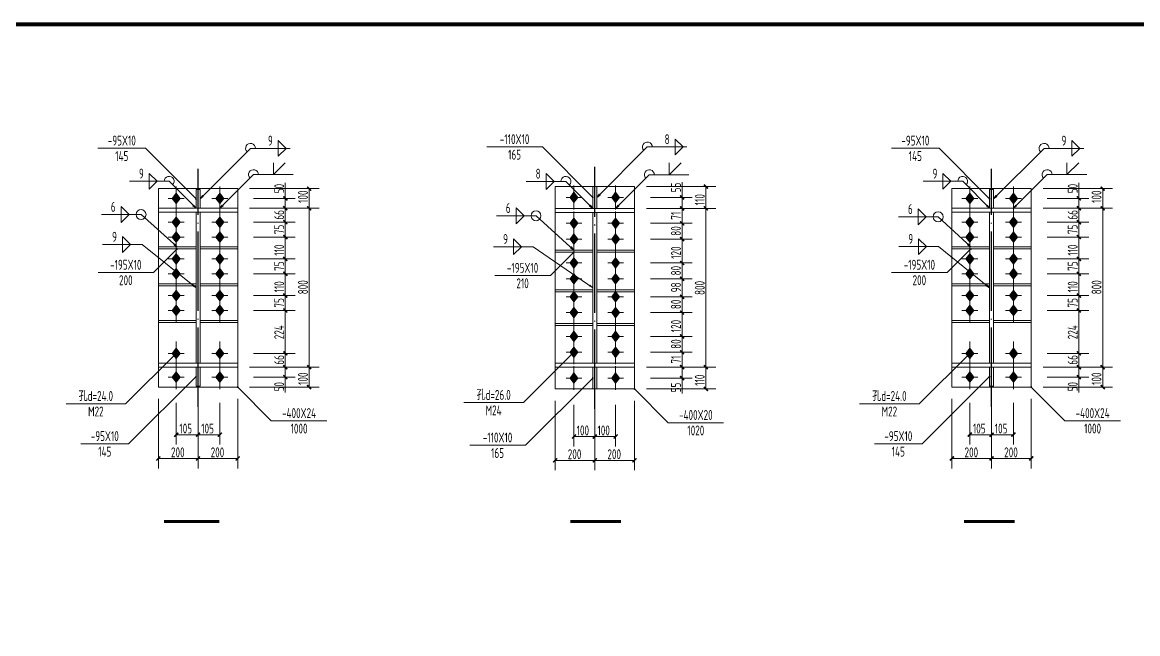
# Model space of a CAD drawing. Extents: x 95752 to 843522, y -411933 to 75567.
# Drawn here: x 215091 to 243202, y -26210 to -10803 of the extents above; entities that cross this region are included whole.
import ezdxf
from ezdxf.enums import TextEntityAlignment as Align

# ---------------------------------------------------------------- set-up
doc = ezdxf.new("R2010")
doc.units = 0
doc.header["$LTSCALE"] = 1000
doc.header["$MEASUREMENT"] = 0
doc.linetypes.add('DOTE', pattern=[2.42, 2, -0.2, 0.02, -0.2])
for name, color, linetype, lineweight in [('10', 7, 'Continuous', 18), ('20', 2, 'Continuous', 20), ('尺寸标注', 9, 'Continuous', 18), ('焊缝标注', 9, 'Continuous', 18), ('螺栓孔标注', 9, 'Continuous', 18), ('钢板标注', 9, 'Continuous', 18)]:
    doc.layers.add(name, color=color, linetype=linetype, lineweight=lineweight)
for name, color, linetype in [('DIM_SYMB', 3, 'Continuous'), ('DOTE', 1, 'Continuous'), ('PUB_TITLE', 4, 'Continuous')]:
    doc.layers.add(name, color=color, linetype=linetype)
doc.styles.add('FromPkpm', font='Pkpmeng', dxfattribs={"width": 0.7, "bigfont": 'Pkpmchn'})

msp = doc.modelspace()

# ---------------------------------------------------------------- hatches: boundary and pattern name
at = {"layer": '10'}
for points in [[(218969.5, -15110.3), (218869.5, -15240.3), (218969.5, -15370.3), (219069.5, -15240.3)], [(220069.5, -15110.3), (219969.5, -15240.3), (220069.5, -15370.3), (220169.5, -15240.3)], [(228994.5, -15087.8), (228894.5, -15217.8), (228994.5, -15347.8), (229094.5, -15217.8)], [(230044.5, -15087.8), (229944.5, -15217.8), (230044.5, -15347.8), (230144.5, -15217.8)], [(238969.5, -15110.3), (238869.5, -15240.3), (238969.5, -15370.3), (239069.5, -15240.3)], [(240069.5, -15110.3), (239969.5, -15240.3), (240069.5, -15370.3), (240169.5, -15240.3)], [(218969.5, -15710.3), (218869.5, -15840.3), (218969.5, -15970.3), (219069.5, -15840.3)], [(220069.5, -15710.3), (219969.5, -15840.3), (220069.5, -15970.3), (220169.5, -15840.3)], [(228994.5, -15737.8), (228894.5, -15867.8), (228994.5, -15997.8), (229094.5, -15867.8)], [(230044.5, -15737.8), (229944.5, -15867.8), (230044.5, -15997.8), (230144.5, -15867.8)], [(238969.5, -15710.3), (238869.5, -15840.3), (238969.5, -15970.3), (239069.5, -15840.3)], [(240069.5, -15710.3), (239969.5, -15840.3), (240069.5, -15970.3), (240169.5, -15840.3)], [(218969.5, -16085.3), (218869.5, -16215.3), (218969.5, -16345.3), (219069.5, -16215.3)], [(220069.5, -16085.3), (219969.5, -16215.3), (220069.5, -16345.3), (220169.5, -16215.3)], [(228994.5, -16137.8), (228894.5, -16267.8), (228994.5, -16397.8), (229094.5, -16267.8)], [(230044.5, -16137.8), (229944.5, -16267.8), (230044.5, -16397.8), (230144.5, -16267.8)], [(238969.5, -16085.3), (238869.5, -16215.3), (238969.5, -16345.3), (239069.5, -16215.3)], [(240069.5, -16085.3), (239969.5, -16215.3), (240069.5, -16345.3), (240169.5, -16215.3)], [(218969.5, -16635.3), (218869.5, -16765.3), (218969.5, -16895.3), (219069.5, -16765.3)], [(220069.5, -16635.3), (219969.5, -16765.3), (220069.5, -16895.3), (220169.5, -16765.3)], [(228994.5, -16737.8), (228894.5, -16867.8), (228994.5, -16997.8), (229094.5, -16867.8)], [(230044.5, -16737.8), (229944.5, -16867.8), (230044.5, -16997.8), (230144.5, -16867.8)], [(238969.5, -16635.3), (238869.5, -16765.3), (238969.5, -16895.3), (239069.5, -16765.3)], [(240069.5, -16635.3), (239969.5, -16765.3), (240069.5, -16895.3), (240169.5, -16765.3)], [(218969.5, -17010.3), (218869.5, -17140.3), (218969.5, -17270.3), (219069.5, -17140.3)], [(220069.5, -17010.3), (219969.5, -17140.3), (220069.5, -17270.3), (220169.5, -17140.3)], [(228994.5, -17137.8), (228894.5, -17267.8), (228994.5, -17397.8), (229094.5, -17267.8)], [(230044.5, -17137.8), (229944.5, -17267.8), (230044.5, -17397.8), (230144.5, -17267.8)], [(238969.5, -17010.3), (238869.5, -17140.3), (238969.5, -17270.3), (239069.5, -17140.3)], [(240069.5, -17010.3), (239969.5, -17140.3), (240069.5, -17270.3), (240169.5, -17140.3)], [(218969.5, -17560.3), (218869.5, -17690.3), (218969.5, -17820.3), (219069.5, -17690.3)], [(220069.5, -17560.3), (219969.5, -17690.3), (220069.5, -17820.3), (220169.5, -17690.3)], [(228994.5, -17587.8), (228894.5, -17717.8), (228994.5, -17847.8), (229094.5, -17717.8)], [(230044.5, -17587.8), (229944.5, -17717.8), (230044.5, -17847.8), (230144.5, -17717.8)], [(238969.5, -17560.3), (238869.5, -17690.3), (238969.5, -17820.3), (239069.5, -17690.3)], [(240069.5, -17560.3), (239969.5, -17690.3), (240069.5, -17820.3), (240169.5, -17690.3)], [(218969.5, -17935.3), (218869.5, -18065.3), (218969.5, -18195.3), (219069.5, -18065.3)], [(220069.5, -17935.3), (219969.5, -18065.3), (220069.5, -18195.3), (220169.5, -18065.3)], [(228994.5, -17987.8), (228894.5, -18117.8), (228994.5, -18247.8), (229094.5, -18117.8)], [(230044.5, -17987.8), (229944.5, -18117.8), (230044.5, -18247.8), (230144.5, -18117.8)], [(238969.5, -17935.3), (238869.5, -18065.3), (238969.5, -18195.3), (239069.5, -18065.3)], [(240069.5, -17935.3), (239969.5, -18065.3), (240069.5, -18195.3), (240169.5, -18065.3)], [(228994.5, -18587.8), (228894.5, -18717.8), (228994.5, -18847.8), (229094.5, -18717.8)], [(230044.5, -18587.8), (229944.5, -18717.8), (230044.5, -18847.8), (230144.5, -18717.8)], [(218969.5, -19015.3), (218869.5, -19145.3), (218969.5, -19275.3), (219069.5, -19145.3)], [(220069.5, -19015.3), (219969.5, -19145.3), (220069.5, -19275.3), (220169.5, -19145.3)], [(228994.5, -18987.8), (228894.5, -19117.8), (228994.5, -19247.8), (229094.5, -19117.8)], [(230044.5, -18987.8), (229944.5, -19117.8), (230044.5, -19247.8), (230144.5, -19117.8)], [(238969.5, -19015.3), (238869.5, -19145.3), (238969.5, -19275.3), (239069.5, -19145.3)], [(240069.5, -19015.3), (239969.5, -19145.3), (240069.5, -19275.3), (240169.5, -19145.3)], [(218969.5, -19615.3), (218869.5, -19745.3), (218969.5, -19875.3), (219069.5, -19745.3)], [(220069.5, -19615.3), (219969.5, -19745.3), (220069.5, -19875.3), (220169.5, -19745.3)], [(228994.5, -19637.8), (228894.5, -19767.8), (228994.5, -19897.8), (229094.5, -19767.8)], [(230044.5, -19637.8), (229944.5, -19767.8), (230044.5, -19897.8), (230144.5, -19767.8)], [(238969.5, -19615.3), (238869.5, -19745.3), (238969.5, -19875.3), (239069.5, -19745.3)], [(240069.5, -19615.3), (239969.5, -19745.3), (240069.5, -19875.3), (240169.5, -19745.3)]]:
    msp.add_hatch(color=1, dxfattribs=at).paths.add_polyline_path(points)
at = {"layer": '焊缝标注'}
for points in [[(219569.5, -15252.8), (219650.8, -15192.7), (219629.6, -15171.5)], [(229569.5, -15217.8), (229650.8, -15157.7), (229629.6, -15136.5)], [(239569.5, -15252.8), (239650.8, -15192.7), (239629.6, -15171.5)], [(219469.5, -15490.3), (219409.4, -15408.9), (219388.2, -15430.1)], [(220069.5, -15490.3), (220150.8, -15430.2), (220129.6, -15409)], [(229469.5, -15492.8), (229409.4, -15411.4), (229388.2, -15432.6)], [(230044.5, -15492.8), (230125.8, -15432.7), (230104.6, -15411.5)], [(239469.5, -15490.3), (239409.4, -15408.9), (239388.2, -15430.1)], [(240069.5, -15490.3), (240150.8, -15430.2), (240129.6, -15409)], [(218994.5, -16465.3), (218930.1, -16387.3), (218910, -16409.6)], [(228994.5, -16542.8), (228930.3, -16464.6), (228910.2, -16486.9)], [(238994.5, -16465.3), (238931.3, -16386.3), (238910.9, -16408.3)], [(219469.5, -17492.8), (219400.9, -17418.4), (219382.1, -17441.8)], [(229469.5, -17492.8), (229395.6, -17423.7), (229378.6, -17448.4)], [(239469.5, -17492.8), (239400.9, -17418.4), (239382.1, -17441.8)]]:
    msp.add_hatch(color=0, dxfattribs=at).paths.add_polyline_path(points)
at = {"layer": '螺栓孔标注'}
h = msp.add_hatch(color=0, dxfattribs=at)
edge = h.paths.add_edge_path()
edge.add_arc((228994.5, -19117.8), 10, 0, 360)
h = msp.add_hatch(color=0, dxfattribs=at)
edge = h.paths.add_edge_path()
edge.add_arc((218969.5, -19145.3), 10, 0, 360)
h = msp.add_hatch(color=0, dxfattribs=at)
edge = h.paths.add_edge_path()
edge.add_arc((238969.5, -19145.3), 10, 0, 360)
at = {"layer": '钢板标注'}
h = msp.add_hatch(color=0, dxfattribs=at)
edge = h.paths.add_edge_path()
edge.add_arc((219469.5, -15252.8), 10, 0, 360)
h = msp.add_hatch(color=0, dxfattribs=at)
edge = h.paths.add_edge_path()
edge.add_arc((229469.5, -15217.8), 10, 0, 360)
h = msp.add_hatch(color=0, dxfattribs=at)
edge = h.paths.add_edge_path()
edge.add_arc((239469.5, -15252.8), 10, 0, 360)
h = msp.add_hatch(color=0, dxfattribs=at)
edge = h.paths.add_edge_path()
edge.add_arc((218994.5, -16515.3), 10, 0, 360)
h = msp.add_hatch(color=0, dxfattribs=at)
edge = h.paths.add_edge_path()
edge.add_arc((228994.5, -16592.8), 10, 0, 360)
h = msp.add_hatch(color=0, dxfattribs=at)
edge = h.paths.add_edge_path()
edge.add_arc((238994.5, -16515.3), 10, 0, 360)
h = msp.add_hatch(color=0, dxfattribs=at)
edge = h.paths.add_edge_path()
edge.add_arc((219469.5, -19732.8), 10, 0, 360)
h = msp.add_hatch(color=0, dxfattribs=at)
edge = h.paths.add_edge_path()
edge.add_arc((229469.5, -19767.8), 10, 0, 360)
h = msp.add_hatch(color=0, dxfattribs=at)
edge = h.paths.add_edge_path()
edge.add_arc((239469.5, -19732.8), 10, 0, 360)
h = msp.add_hatch(color=0, dxfattribs=at)
edge = h.paths.add_edge_path()
edge.add_arc((220519.5, -19995.3), 10, 0, 360)
h = msp.add_hatch(color=0, dxfattribs=at)
edge = h.paths.add_edge_path()
edge.add_arc((230519.5, -20042.8), 10, 0, 360)
h = msp.add_hatch(color=0, dxfattribs=at)
edge = h.paths.add_edge_path()
edge.add_arc((240519.5, -19995.2), 10, 0, 360)

# ---------------------------------------------------------------- linework, layer by layer
at = {"color": 0, "linetype": 'ByBlock', "const_width": 40}
for points in [[(232369.5, -14992.8), (232269.5, -14892.8)], [(221769.5, -15290.3), (221669.5, -15190.3)], [(222369.5, -15045.3), (222269.5, -14945.3)], [(231769.5, -15267.8), (231669.5, -15167.8)], [(241769.5, -15290.3), (241669.5, -15190.3)], [(242369.5, -15045.2), (242269.5, -14945.2)], [(221769.5, -15540.3), (221669.5, -15440.3)], [(221669.5, -15440.3), (221769.5, -15540.3)], [(222269.5, -15440.3), (222369.5, -15540.3)], [(222369.5, -15540.3), (222269.5, -15440.3)], [(231769.5, -15542.8), (231669.5, -15442.8)], [(231669.5, -15442.8), (231769.5, -15542.8)], [(232269.5, -15442.8), (232369.5, -15542.8)], [(232369.5, -15542.8), (232269.5, -15442.8)], [(241769.5, -15540.3), (241669.5, -15440.3)], [(241669.5, -15440.3), (241769.5, -15540.3)], [(242269.5, -15440.3), (242369.5, -15540.3)], [(242369.5, -15540.3), (242269.5, -15440.3)], [(221769.5, -15890.3), (221669.5, -15790.3)], [(221669.5, -15790.3), (221769.5, -15890.3)], [(231769.5, -15917.8), (231669.5, -15817.8)], [(231669.5, -15817.8), (231769.5, -15917.8)], [(241769.5, -15890.3), (241669.5, -15790.3)], [(241669.5, -15790.3), (241769.5, -15890.3)], [(221669.5, -16165.3), (221769.5, -16265.3)], [(221769.5, -16265.3), (221669.5, -16165.3)], [(231669.5, -16217.8), (231769.5, -16317.8)], [(231769.5, -16317.8), (231669.5, -16217.8)], [(241669.5, -16165.3), (241769.5, -16265.3)], [(241769.5, -16265.3), (241669.5, -16165.3)], [(221669.5, -16715.3), (221769.5, -16815.3)], [(221769.5, -16815.3), (221669.5, -16715.3)], [(231669.5, -16817.8), (231769.5, -16917.8)], [(231769.5, -16917.8), (231669.5, -16817.8)], [(241669.5, -16715.3), (241769.5, -16815.3)], [(241769.5, -16815.3), (241669.5, -16715.3)], [(221669.5, -17090.3), (221769.5, -17190.3)], [(221769.5, -17190.3), (221669.5, -17090.3)], [(241669.5, -17090.3), (241769.5, -17190.3)], [(241769.5, -17190.3), (241669.5, -17090.3)], [(231769.5, -17317.8), (231669.5, -17217.8)], [(231669.5, -17217.8), (231769.5, -17317.8)], [(221669.5, -17640.3), (221769.5, -17740.3)], [(221769.5, -17740.3), (221669.5, -17640.3)], [(231669.5, -17667.8), (231769.5, -17767.8)], [(231769.5, -17767.8), (231669.5, -17667.8)], [(241669.5, -17640.3), (241769.5, -17740.3)], [(241769.5, -17740.3), (241669.5, -17640.3)], [(221769.5, -18115.3), (221669.5, -18015.3)], [(221669.5, -18015.3), (221769.5, -18115.3)], [(231669.5, -18067.8), (231769.5, -18167.8)], [(231769.5, -18167.8), (231669.5, -18067.8)], [(241769.5, -18115.3), (241669.5, -18015.3)], [(241669.5, -18015.3), (241769.5, -18115.3)], [(231669.5, -18667.8), (231769.5, -18767.8)], [(231769.5, -18767.8), (231669.5, -18667.8)], [(221669.5, -19095.3), (221769.5, -19195.3)], [(221769.5, -19195.3), (221669.5, -19095.3)], [(231669.5, -19067.8), (231769.5, -19167.8)], [(231769.5, -19167.8), (231669.5, -19067.8)], [(241669.5, -19095.3), (241769.5, -19195.3)], [(241769.5, -19195.3), (241669.5, -19095.3)], [(221669.5, -19445.3), (221769.5, -19545.3)], [(221769.5, -19545.3), (221669.5, -19445.3)], [(221669.5, -19695.3), (221769.5, -19795.3)], [(222269.5, -19445.3), (222369.5, -19545.3)], [(222369.5, -19545.3), (222269.5, -19445.3)], [(231669.5, -19442.8), (231769.5, -19542.8)], [(231769.5, -19542.8), (231669.5, -19442.8)], [(232269.5, -19442.8), (232369.5, -19542.8)], [(232369.5, -19542.8), (232269.5, -19442.8)], [(241669.5, -19445.3), (241769.5, -19545.3)], [(241769.5, -19545.3), (241669.5, -19445.3)], [(241669.5, -19695.3), (241769.5, -19795.3)], [(242269.5, -19445.3), (242369.5, -19545.3)], [(242369.5, -19545.3), (242269.5, -19445.3)], [(222269.5, -19945.3), (222369.5, -20045.3)], [(231669.5, -19717.8), (231769.5, -19817.8)], [(242269.5, -19945.2), (242369.5, -20045.2)], [(232269.5, -19992.8), (232369.5, -20092.8)], [(219019.5, -21145.3), (218919.5, -21245.3)], [(219569.5, -21145.3), (219469.5, -21245.3)], [(219469.5, -21245.3), (219569.5, -21145.3)], [(220019.5, -21245.3), (220119.5, -21145.3)], [(229044.5, -21192.8), (228944.5, -21292.8)], [(229569.5, -21192.8), (229469.5, -21292.8)], [(229469.5, -21292.8), (229569.5, -21192.8)], [(229994.5, -21292.8), (230094.5, -21192.8)], [(239019.5, -21145.2), (238919.5, -21245.2)], [(239569.5, -21145.2), (239469.5, -21245.2)], [(239469.5, -21245.2), (239569.5, -21145.2)], [(240019.5, -21245.2), (240119.5, -21145.2)], [(218569.5, -21745.3), (218469.5, -21845.3)], [(219569.5, -21745.3), (219469.5, -21845.3)], [(219469.5, -21845.3), (219569.5, -21745.3)], [(220469.5, -21845.3), (220569.5, -21745.3)], [(228569.5, -21792.8), (228469.5, -21892.8)], [(229569.5, -21792.8), (229469.5, -21892.8)], [(229469.5, -21892.8), (229569.5, -21792.8)], [(230469.5, -21892.8), (230569.5, -21792.8)], [(238569.5, -21745.2), (238469.5, -21845.2)], [(239569.5, -21745.2), (239469.5, -21845.2)], [(239469.5, -21845.2), (239569.5, -21745.2)], [(240469.5, -21845.2), (240569.5, -21745.2)]]:
    msp.add_lwpolyline(points, dxfattribs=at)
at = {"layer": '10', "color": 9, "ltscale": 100}
for p, q in [((218969.5, -14940.3), (218969.5, -15540.3)), ((220069.5, -14940.3), (220069.5, -15540.3)), ((228994.5, -14917.8), (228994.5, -15517.8)), ((230044.5, -14917.8), (230044.5, -15517.8)), ((238969.5, -14940.3), (238969.5, -15540.3)), ((240069.5, -14940.3), (240069.5, -15540.3)), ((219169.5, -15240.3), (218769.5, -15240.3)), ((220269.5, -15240.3), (219869.5, -15240.3)), ((229194.5, -15217.8), (228794.5, -15217.8)), ((230244.5, -15217.8), (229844.5, -15217.8)), ((239169.5, -15240.3), (238769.5, -15240.3)), ((240269.5, -15240.3), (239869.5, -15240.3)), ((218969.5, -15540.3), (218969.5, -16140.3)), ((220069.5, -15540.3), (220069.5, -16140.3)), ((228994.5, -15567.8), (228994.5, -16167.8)), ((230044.5, -15567.8), (230044.5, -16167.8)), ((238969.5, -15540.3), (238969.5, -16140.3)), ((240069.5, -15540.3), (240069.5, -16140.3)), ((219169.5, -15840.3), (218769.5, -15840.3)), ((218969.5, -15915.3), (218969.5, -16515.3)), ((220269.5, -15840.3), (219869.5, -15840.3)), ((220069.5, -15915.3), (220069.5, -16515.3)), ((229194.5, -15867.8), (228794.5, -15867.8)), ((228994.5, -15967.8), (228994.5, -16567.8)), ((230244.5, -15867.8), (229844.5, -15867.8)), ((230044.5, -15967.8), (230044.5, -16567.8)), ((239169.5, -15840.3), (238769.5, -15840.3)), ((238969.5, -15915.3), (238969.5, -16515.3)), ((240269.5, -15840.3), (239869.5, -15840.3)), ((240069.5, -15915.3), (240069.5, -16515.3)), ((219169.5, -16215.3), (218769.5, -16215.3)), ((220269.5, -16215.3), (219869.5, -16215.3)), ((229194.5, -16267.8), (228794.5, -16267.8)), ((230244.5, -16267.8), (229844.5, -16267.8)), ((239169.5, -16215.3), (238769.5, -16215.3)), ((240269.5, -16215.3), (239869.5, -16215.3)), ((218969.5, -16465.3), (218969.5, -17065.3)), ((220069.5, -16465.3), (220069.5, -17065.3)), ((228994.5, -16567.8), (228994.5, -17167.8)), ((230044.5, -16567.8), (230044.5, -17167.8)), ((238969.5, -16465.3), (238969.5, -17065.3)), ((240069.5, -16465.3), (240069.5, -17065.3)), ((219169.5, -16765.3), (218769.5, -16765.3)), ((218969.5, -16840.3), (218969.5, -17440.3)), ((220269.5, -16765.3), (219869.5, -16765.3)), ((220069.5, -16840.3), (220069.5, -17440.3)), ((239169.5, -16765.3), (238769.5, -16765.3)), ((238969.5, -16840.3), (238969.5, -17440.3)), ((240269.5, -16765.3), (239869.5, -16765.3)), ((240069.5, -16840.3), (240069.5, -17440.3)), ((219169.5, -17140.3), (218769.5, -17140.3)), ((220269.5, -17140.3), (219869.5, -17140.3)), ((229194.5, -16867.8), (228794.5, -16867.8)), ((228994.5, -16967.8), (228994.5, -17567.8)), ((230244.5, -16867.8), (229844.5, -16867.8)), ((230044.5, -16967.8), (230044.5, -17567.8)), ((239169.5, -17140.3), (238769.5, -17140.3)), ((240269.5, -17140.3), (239869.5, -17140.3)), ((218969.5, -17390.3), (218969.5, -17990.3)), ((220069.5, -17390.3), (220069.5, -17990.3)), ((229194.5, -17267.8), (228794.5, -17267.8)), ((228994.5, -17417.8), (228994.5, -18017.8)), ((230244.5, -17267.8), (229844.5, -17267.8)), ((230044.5, -17417.8), (230044.5, -18017.8)), ((238969.5, -17390.3), (238969.5, -17990.3)), ((240069.5, -17390.3), (240069.5, -17990.3)), ((219169.5, -17690.3), (218769.5, -17690.3)), ((220269.5, -17690.3), (219869.5, -17690.3)), ((239169.5, -17690.3), (238769.5, -17690.3)), ((240269.5, -17690.3), (239869.5, -17690.3)), ((218969.5, -17765.3), (218969.5, -18365.3)), ((220069.5, -17765.3), (220069.5, -18365.3)), ((229194.5, -17717.8), (228794.5, -17717.8)), ((228994.5, -17817.8), (228994.5, -18417.8)), ((230244.5, -17717.8), (229844.5, -17717.8)), ((230044.5, -17817.8), (230044.5, -18417.8)), ((238969.5, -17765.3), (238969.5, -18365.3)), ((240069.5, -17765.3), (240069.5, -18365.3)), ((219169.5, -18065.3), (218769.5, -18065.3)), ((220269.5, -18065.3), (219869.5, -18065.3)), ((229194.5, -18117.8), (228794.5, -18117.8)), ((230244.5, -18117.8), (229844.5, -18117.8)), ((239169.5, -18065.3), (238769.5, -18065.3)), ((240269.5, -18065.3), (239869.5, -18065.3)), ((228994.5, -18417.8), (228994.5, -19017.8)), ((230044.5, -18417.8), (230044.5, -19017.8)), ((229194.5, -18717.8), (228794.5, -18717.8)), ((228994.5, -18817.8), (228994.5, -19417.8)), ((230244.5, -18717.8), (229844.5, -18717.8)), ((230044.5, -18817.8), (230044.5, -19417.8)), ((218969.5, -18845.3), (218969.5, -19445.3)), ((220069.5, -18845.3), (220069.5, -19445.3)), ((238969.5, -18845.3), (238969.5, -19445.3)), ((240069.5, -18845.3), (240069.5, -19445.3)), ((219169.5, -19145.3), (218769.5, -19145.3)), ((220269.5, -19145.3), (219869.5, -19145.3)), ((229194.5, -19117.8), (228794.5, -19117.8)), ((230244.5, -19117.8), (229844.5, -19117.8)), ((239169.5, -19145.3), (238769.5, -19145.3)), ((240269.5, -19145.3), (239869.5, -19145.3)), ((218969.5, -19445.3), (218969.5, -20045.3)), ((220069.5, -19445.3), (220069.5, -20045.3)), ((228994.5, -19467.8), (228994.5, -20067.8)), ((230044.5, -19467.8), (230044.5, -20067.8)), ((238969.5, -19445.3), (238969.5, -20045.3)), ((240069.5, -19445.3), (240069.5, -20045.3)), ((219169.5, -19745.3), (218769.5, -19745.3)), ((220269.5, -19745.3), (219869.5, -19745.3)), ((229194.5, -19767.8), (228794.5, -19767.8)), ((230244.5, -19767.8), (229844.5, -19767.8)), ((239169.5, -19745.3), (238769.5, -19745.3)), ((240269.5, -19745.3), (239869.5, -19745.3))]:
    msp.add_line(p, q, dxfattribs=at)
at = {"layer": '10', "color": 1, "linetype": 'Continuous'}
for points in [[(218969.5, -15110.3), (218869.5, -15240.3), (218969.5, -15370.3), (219069.5, -15240.3)], [(220069.5, -15110.3), (219969.5, -15240.3), (220069.5, -15370.3), (220169.5, -15240.3)], [(228994.5, -15087.8), (228894.5, -15217.8), (228994.5, -15347.8), (229094.5, -15217.8)], [(230044.5, -15087.8), (229944.5, -15217.8), (230044.5, -15347.8), (230144.5, -15217.8)], [(238969.5, -15110.3), (238869.5, -15240.3), (238969.5, -15370.3), (239069.5, -15240.3)], [(240069.5, -15110.3), (239969.5, -15240.3), (240069.5, -15370.3), (240169.5, -15240.3)], [(218969.5, -15710.3), (218869.5, -15840.3), (218969.5, -15970.3), (219069.5, -15840.3)], [(220069.5, -15710.3), (219969.5, -15840.3), (220069.5, -15970.3), (220169.5, -15840.3)], [(228994.5, -15737.8), (228894.5, -15867.8), (228994.5, -15997.8), (229094.5, -15867.8)], [(230044.5, -15737.8), (229944.5, -15867.8), (230044.5, -15997.8), (230144.5, -15867.8)], [(238969.5, -15710.3), (238869.5, -15840.3), (238969.5, -15970.3), (239069.5, -15840.3)], [(240069.5, -15710.3), (239969.5, -15840.3), (240069.5, -15970.3), (240169.5, -15840.3)], [(218969.5, -16085.3), (218869.5, -16215.3), (218969.5, -16345.3), (219069.5, -16215.3)], [(220069.5, -16085.3), (219969.5, -16215.3), (220069.5, -16345.3), (220169.5, -16215.3)], [(228994.5, -16137.8), (228894.5, -16267.8), (228994.5, -16397.8), (229094.5, -16267.8)], [(230044.5, -16137.8), (229944.5, -16267.8), (230044.5, -16397.8), (230144.5, -16267.8)], [(238969.5, -16085.3), (238869.5, -16215.3), (238969.5, -16345.3), (239069.5, -16215.3)], [(240069.5, -16085.3), (239969.5, -16215.3), (240069.5, -16345.3), (240169.5, -16215.3)], [(218969.5, -16635.3), (218869.5, -16765.3), (218969.5, -16895.3), (219069.5, -16765.3)], [(220069.5, -16635.3), (219969.5, -16765.3), (220069.5, -16895.3), (220169.5, -16765.3)], [(228994.5, -16737.8), (228894.5, -16867.8), (228994.5, -16997.8), (229094.5, -16867.8)], [(230044.5, -16737.8), (229944.5, -16867.8), (230044.5, -16997.8), (230144.5, -16867.8)], [(238969.5, -16635.3), (238869.5, -16765.3), (238969.5, -16895.3), (239069.5, -16765.3)], [(240069.5, -16635.3), (239969.5, -16765.3), (240069.5, -16895.3), (240169.5, -16765.3)], [(218969.5, -17010.3), (218869.5, -17140.3), (218969.5, -17270.3), (219069.5, -17140.3)], [(220069.5, -17010.3), (219969.5, -17140.3), (220069.5, -17270.3), (220169.5, -17140.3)], [(228994.5, -17137.8), (228894.5, -17267.8), (228994.5, -17397.8), (229094.5, -17267.8)], [(230044.5, -17137.8), (229944.5, -17267.8), (230044.5, -17397.8), (230144.5, -17267.8)], [(238969.5, -17010.3), (238869.5, -17140.3), (238969.5, -17270.3), (239069.5, -17140.3)], [(240069.5, -17010.3), (239969.5, -17140.3), (240069.5, -17270.3), (240169.5, -17140.3)], [(218969.5, -17560.3), (218869.5, -17690.3), (218969.5, -17820.3), (219069.5, -17690.3)], [(220069.5, -17560.3), (219969.5, -17690.3), (220069.5, -17820.3), (220169.5, -17690.3)], [(228994.5, -17587.8), (228894.5, -17717.8), (228994.5, -17847.8), (229094.5, -17717.8)], [(230044.5, -17587.8), (229944.5, -17717.8), (230044.5, -17847.8), (230144.5, -17717.8)], [(238969.5, -17560.3), (238869.5, -17690.3), (238969.5, -17820.3), (239069.5, -17690.3)], [(240069.5, -17560.3), (239969.5, -17690.3), (240069.5, -17820.3), (240169.5, -17690.3)], [(218969.5, -17935.3), (218869.5, -18065.3), (218969.5, -18195.3), (219069.5, -18065.3)], [(220069.5, -17935.3), (219969.5, -18065.3), (220069.5, -18195.3), (220169.5, -18065.3)], [(228994.5, -17987.8), (228894.5, -18117.8), (228994.5, -18247.8), (229094.5, -18117.8)], [(230044.5, -17987.8), (229944.5, -18117.8), (230044.5, -18247.8), (230144.5, -18117.8)], [(238969.5, -17935.3), (238869.5, -18065.3), (238969.5, -18195.3), (239069.5, -18065.3)], [(240069.5, -17935.3), (239969.5, -18065.3), (240069.5, -18195.3), (240169.5, -18065.3)], [(228994.5, -18587.8), (228894.5, -18717.8), (228994.5, -18847.8), (229094.5, -18717.8)], [(230044.5, -18587.8), (229944.5, -18717.8), (230044.5, -18847.8), (230144.5, -18717.8)], [(218969.5, -19015.3), (218869.5, -19145.3), (218969.5, -19275.3), (219069.5, -19145.3)], [(220069.5, -19015.3), (219969.5, -19145.3), (220069.5, -19275.3), (220169.5, -19145.3)], [(228994.5, -18987.8), (228894.5, -19117.8), (228994.5, -19247.8), (229094.5, -19117.8)], [(230044.5, -18987.8), (229944.5, -19117.8), (230044.5, -19247.8), (230144.5, -19117.8)], [(238969.5, -19015.3), (238869.5, -19145.3), (238969.5, -19275.3), (239069.5, -19145.3)], [(240069.5, -19015.3), (239969.5, -19145.3), (240069.5, -19275.3), (240169.5, -19145.3)], [(218969.5, -19615.3), (218869.5, -19745.3), (218969.5, -19875.3), (219069.5, -19745.3)], [(220069.5, -19615.3), (219969.5, -19745.3), (220069.5, -19875.3), (220169.5, -19745.3)], [(228994.5, -19637.8), (228894.5, -19767.8), (228994.5, -19897.8), (229094.5, -19767.8)], [(230044.5, -19637.8), (229944.5, -19767.8), (230044.5, -19897.8), (230144.5, -19767.8)], [(238969.5, -19615.3), (238869.5, -19745.3), (238969.5, -19875.3), (239069.5, -19745.3)], [(240069.5, -19615.3), (239969.5, -19745.3), (240069.5, -19875.3), (240169.5, -19745.3)]]:
    msp.add_lwpolyline(points, close=True, dxfattribs=at)
at = {"layer": '10', "color": 3, "ltscale": 100}
for points in [[(220519.5, -15490.3), (218519.5, -15490.3)], [(218519.5, -15490.3), (218519.5, -15590.3)], [(218519.5, -15590.3), (220519.5, -15590.3)], [(219469.5, -19395.3), (219469.5, -15590.3)], [(219569.5, -19395.3), (219569.5, -15590.3)], [(220519.5, -15590.3), (220519.5, -15490.3)], [(230519.5, -15492.8), (228519.5, -15492.8)], [(228519.5, -15492.8), (228519.5, -15592.8)], [(228519.5, -15592.8), (230519.5, -15592.8)], [(229469.5, -19392.8), (229469.5, -15592.8)], [(229569.5, -19392.8), (229569.5, -15592.8)], [(230519.5, -15592.8), (230519.5, -15492.8)], [(240519.5, -15490.3), (238519.5, -15490.3)], [(238519.5, -15490.3), (238519.5, -15590.3)], [(238519.5, -15590.3), (240519.5, -15590.3)], [(239469.5, -19395.3), (239469.5, -15590.3)], [(239569.5, -19395.3), (239569.5, -15590.3)], [(240519.5, -15590.3), (240519.5, -15490.3)], [(220519.5, -19395.3), (218519.5, -19395.3)], [(218519.5, -19395.3), (218519.5, -19495.3)], [(220519.5, -19495.3), (220519.5, -19395.3)], [(230519.5, -19392.8), (228519.5, -19392.8)], [(228519.5, -19392.8), (228519.5, -19492.8)], [(230519.5, -19492.8), (230519.5, -19392.8)], [(240519.5, -19395.3), (238519.5, -19395.3)], [(238519.5, -19395.3), (238519.5, -19495.3)], [(240519.5, -19495.3), (240519.5, -19395.3)], [(218519.5, -19495.3), (220519.5, -19495.3)], [(228519.5, -19492.8), (230519.5, -19492.8)], [(238519.5, -19495.3), (240519.5, -19495.3)]]:
    msp.add_lwpolyline(points, dxfattribs=at)
at = {"layer": '20', "ltscale": 100}
for points in [[(220519.5, -14995.3), (218519.5, -14995.3)], [(218519.5, -14995.3), (218519.5, -19995.3)], [(219569.5, -15015.3), (219469.5, -15015.3)], [(219469.5, -15015.3), (219469.5, -15490.3)], [(219569.5, -15490.3), (219569.5, -15015.3)], [(220519.5, -19995.3), (220519.5, -14995.3)], [(230519.5, -14942.8), (228519.5, -14942.8)], [(228519.5, -14942.8), (228519.5, -20042.8)], [(229569.5, -14942.8), (229469.5, -14942.8)], [(229469.5, -14942.8), (229469.5, -15492.8)], [(229569.5, -15492.8), (229569.5, -14942.8)], [(230519.5, -20042.8), (230519.5, -14942.8)], [(240519.5, -14995.2), (238519.5, -14995.2)], [(238519.5, -14995.2), (238519.5, -19995.2)], [(239569.5, -15015.3), (239469.5, -15015.3)], [(239469.5, -15015.3), (239469.5, -15490.3)], [(239569.5, -15490.3), (239569.5, -15015.3)], [(240519.5, -19995.2), (240519.5, -14995.2)], [(219469.5, -15490.3), (219569.5, -15490.3)], [(229469.5, -15492.8), (229569.5, -15492.8)], [(239469.5, -15490.3), (239569.5, -15490.3)], [(219469.5, -16465.3), (218519.5, -16465.3)], [(218519.5, -16465.3), (218519.5, -16515.3)], [(218519.5, -16515.3), (219469.5, -16515.3)], [(219469.5, -16515.3), (219469.5, -16465.3)], [(219569.5, -16465.3), (220519.5, -16465.3)], [(219569.5, -16515.3), (219569.5, -16465.3)], [(220519.5, -16515.3), (219569.5, -16515.3)], [(220519.5, -16465.3), (220519.5, -16515.3)], [(229469.5, -16542.8), (228519.5, -16542.8)], [(228519.5, -16542.8), (228519.5, -16592.8)], [(229469.5, -16592.8), (229469.5, -16542.8)], [(229569.5, -16542.8), (230519.5, -16542.8)], [(229569.5, -16592.8), (229569.5, -16542.8)], [(230519.5, -16542.8), (230519.5, -16592.8)], [(239469.5, -16465.3), (238519.5, -16465.3)], [(238519.5, -16465.3), (238519.5, -16515.3)], [(238519.5, -16515.3), (239469.5, -16515.3)], [(239469.5, -16515.3), (239469.5, -16465.3)], [(239569.5, -16465.3), (240519.5, -16465.3)], [(239569.5, -16515.3), (239569.5, -16465.3)], [(240519.5, -16515.3), (239569.5, -16515.3)], [(240519.5, -16465.3), (240519.5, -16515.3)], [(228519.5, -16592.8), (229469.5, -16592.8)], [(230519.5, -16592.8), (229569.5, -16592.8)], [(219469.5, -17390.3), (218519.5, -17390.3)], [(218519.5, -17390.3), (218519.5, -17440.3)], [(219469.5, -17440.3), (219469.5, -17390.3)], [(219569.5, -17390.3), (220519.5, -17390.3)], [(219569.5, -17440.3), (219569.5, -17390.3)], [(220519.5, -17390.3), (220519.5, -17440.3)], [(239469.5, -17390.3), (238519.5, -17390.3)], [(238519.5, -17390.3), (238519.5, -17440.3)], [(239469.5, -17440.3), (239469.5, -17390.3)], [(239569.5, -17390.3), (240519.5, -17390.3)], [(239569.5, -17440.3), (239569.5, -17390.3)], [(240519.5, -17390.3), (240519.5, -17440.3)], [(218519.5, -17440.3), (219469.5, -17440.3)], [(220519.5, -17440.3), (219569.5, -17440.3)], [(229469.5, -17542.8), (228519.5, -17542.8)], [(228519.5, -17542.8), (228519.5, -17592.8)], [(228519.5, -17592.8), (229469.5, -17592.8)], [(229469.5, -17592.8), (229469.5, -17542.8)], [(229569.5, -17542.8), (230519.5, -17542.8)], [(229569.5, -17592.8), (229569.5, -17542.8)], [(230519.5, -17592.8), (229569.5, -17592.8)], [(230519.5, -17542.8), (230519.5, -17592.8)], [(238519.5, -17440.3), (239469.5, -17440.3)], [(240519.5, -17440.3), (239569.5, -17440.3)], [(219469.5, -18315.3), (218519.5, -18315.3)], [(218519.5, -18315.3), (218519.5, -18365.3)], [(218519.5, -18365.3), (219469.5, -18365.3)], [(219469.5, -18365.3), (219469.5, -18315.3)], [(219569.5, -18315.3), (220519.5, -18315.3)], [(219569.5, -18365.3), (219569.5, -18315.3)], [(220519.5, -18365.3), (219569.5, -18365.3)], [(220519.5, -18315.3), (220519.5, -18365.3)], [(228519.5, -18442.8), (228519.5, -18392.8)], [(228519.5, -18392.8), (229469.5, -18392.8)], [(229469.5, -18442.8), (228519.5, -18442.8)], [(229469.5, -18392.8), (229469.5, -18442.8)], [(230519.5, -18392.8), (229569.5, -18392.8)], [(229569.5, -18392.8), (229569.5, -18442.8)], [(229569.5, -18442.8), (230519.5, -18442.8)], [(230519.5, -18442.8), (230519.5, -18392.8)], [(239469.5, -18315.3), (238519.5, -18315.3)], [(238519.5, -18315.3), (238519.5, -18365.3)], [(238519.5, -18365.3), (239469.5, -18365.3)], [(239469.5, -18365.3), (239469.5, -18315.3)], [(239569.5, -18315.3), (240519.5, -18315.3)], [(239569.5, -18365.3), (239569.5, -18315.3)], [(240519.5, -18365.3), (239569.5, -18365.3)], [(240519.5, -18315.3), (240519.5, -18365.3)], [(219469.5, -19495.3), (219569.5, -19495.3)], [(219469.5, -19970.3), (219469.5, -19495.3)], [(219569.5, -19495.3), (219569.5, -19970.3)], [(229469.5, -19492.8), (229569.5, -19492.8)], [(229469.5, -20042.8), (229469.5, -19492.8)], [(229569.5, -19492.8), (229569.5, -20042.8)], [(239469.5, -19495.3), (239569.5, -19495.3)], [(239469.5, -19970.3), (239469.5, -19495.3)], [(239569.5, -19495.3), (239569.5, -19970.3)], [(218519.5, -19995.3), (220519.5, -19995.3)], [(219569.5, -19970.3), (219469.5, -19970.3)], [(228519.5, -20042.8), (230519.5, -20042.8)], [(229569.5, -20042.8), (229469.5, -20042.8)], [(238519.5, -19995.2), (240519.5, -19995.2)], [(239569.5, -19970.3), (239469.5, -19970.3)]]:
    msp.add_lwpolyline(points, dxfattribs=at)
at = {"layer": 'DIM_SYMB', "color": 2, "const_width": 70}
for points in [[(218664.1, -23382.5), (220054.7, -23382.5)], [(228906.2, -23382.5), (230180.2, -23382.5)], [(238827.8, -23382.5), (240101.8, -23382.5)]]:
    msp.add_lwpolyline(points, dxfattribs=at)
at = {"layer": 'DOTE', "linetype": 'DOTE'}
for p, q in [((219519.5, -20495.3), (219519.5, -14495.3)), ((229519.5, -20542.8), (229519.5, -14442.8)), ((239519.5, -20495.2), (239519.5, -14495.2))]:
    msp.add_line(p, q, dxfattribs=at)
at = {"layer": 'PUB_TITLE', "const_width": 100}
msp.add_lwpolyline([(149282.8, -92953.3), (264682.8, -92953.3), (264682.8, -10853.3), (149282.8, -10853.3)], close=True, dxfattribs=at)
at = {"layer": '尺寸标注', "color": 0, "linetype": 'Continuous', "lineweight": 18}
for p, q in [((221719.5, -15240.3), (221719.5, -14851.4)), ((231719.5, -15217.8), (231719.5, -14828.9)), ((241719.5, -15240.3), (241719.5, -14851.4)), ((220819.5, -14995.3), (222569.5, -14995.3)), ((222319.5, -15490.3), (222319.5, -14995.3)), ((230819.5, -14942.8), (232569.5, -14942.8)), ((232319.5, -15492.8), (232319.5, -14942.8)), ((240819.5, -14995.2), (242569.5, -14995.2)), ((242319.5, -15490.3), (242319.5, -14995.2)), ((220919.5, -15240.3), (221969.5, -15240.3)), ((221719.5, -15490.3), (221719.5, -15240.3)), ((230919.5, -15217.8), (231969.5, -15217.8)), ((231719.5, -15492.8), (231719.5, -15217.8)), ((240919.5, -15240.3), (241969.5, -15240.3)), ((241719.5, -15490.3), (241719.5, -15240.3)), ((220819.5, -15490.3), (222569.5, -15490.3)), ((220819.5, -15490.3), (222569.5, -15490.3)), ((220919.5, -15490.3), (221969.5, -15490.3)), ((220919.5, -15490.3), (221969.5, -15490.3)), ((221719.5, -15840.3), (221719.5, -15490.3)), ((222319.5, -19495.3), (222319.5, -15490.3)), ((230819.5, -15492.8), (232569.5, -15492.8)), ((230819.5, -15492.8), (232569.5, -15492.8)), ((230919.5, -15492.8), (231969.5, -15492.8)), ((230919.5, -15492.8), (231969.5, -15492.8)), ((231719.5, -15867.8), (231719.5, -15492.8)), ((232319.5, -19492.8), (232319.5, -15492.8)), ((240819.5, -15490.3), (242569.5, -15490.3)), ((240819.5, -15490.3), (242569.5, -15490.3)), ((240919.5, -15490.3), (241969.5, -15490.3)), ((240919.5, -15490.3), (241969.5, -15490.3)), ((241719.5, -15840.3), (241719.5, -15490.3)), ((242319.5, -19495.3), (242319.5, -15490.3)), ((220919.5, -15840.3), (221969.5, -15840.3)), ((220919.5, -15840.3), (221969.5, -15840.3)), ((221719.5, -16215.3), (221719.5, -15840.3)), ((230919.5, -15867.8), (231969.5, -15867.8)), ((230919.5, -15867.8), (231969.5, -15867.8)), ((231719.5, -16267.8), (231719.5, -15867.8)), ((240919.5, -15840.3), (241969.5, -15840.3)), ((240919.5, -15840.3), (241969.5, -15840.3)), ((241719.5, -16215.3), (241719.5, -15840.3)), ((220919.5, -16215.3), (221969.5, -16215.3)), ((220919.5, -16215.3), (221969.5, -16215.3)), ((221719.5, -16765.3), (221719.5, -16215.3)), ((230919.5, -16267.8), (231969.5, -16267.8)), ((230919.5, -16267.8), (231969.5, -16267.8)), ((231719.5, -16867.8), (231719.5, -16267.8)), ((240919.5, -16215.3), (241969.5, -16215.3)), ((240919.5, -16215.3), (241969.5, -16215.3)), ((241719.5, -16765.3), (241719.5, -16215.3)), ((220919.5, -16765.3), (221969.5, -16765.3)), ((220919.5, -16765.3), (221969.5, -16765.3)), ((221719.5, -17140.3), (221719.5, -16765.3)), ((240919.5, -16765.3), (241969.5, -16765.3)), ((240919.5, -16765.3), (241969.5, -16765.3)), ((241719.5, -17140.3), (241719.5, -16765.3)), ((220919.5, -17140.3), (221969.5, -17140.3)), ((220919.5, -17140.3), (221969.5, -17140.3)), ((221719.5, -17690.3), (221719.5, -17140.3)), ((230919.5, -16867.8), (231969.5, -16867.8)), ((230919.5, -16867.8), (231969.5, -16867.8)), ((231719.5, -17267.8), (231719.5, -16867.8)), ((240919.5, -17140.3), (241969.5, -17140.3)), ((240919.5, -17140.3), (241969.5, -17140.3)), ((241719.5, -17690.3), (241719.5, -17140.3)), ((230919.5, -17267.8), (231969.5, -17267.8)), ((230919.5, -17267.8), (231969.5, -17267.8)), ((231719.5, -17717.8), (231719.5, -17267.8)), ((220919.5, -17690.3), (221969.5, -17690.3)), ((220919.5, -17690.3), (221969.5, -17690.3)), ((221719.5, -18065.3), (221719.5, -17690.3)), ((240919.5, -17690.3), (241969.5, -17690.3)), ((240919.5, -17690.3), (241969.5, -17690.3)), ((241719.5, -18065.3), (241719.5, -17690.3)), ((230919.5, -17717.8), (231969.5, -17717.8)), ((230919.5, -17717.8), (231969.5, -17717.8)), ((231719.5, -18117.8), (231719.5, -17717.8)), ((220919.5, -18065.3), (221969.5, -18065.3)), ((220919.5, -18065.3), (221969.5, -18065.3)), ((221719.5, -19145.3), (221719.5, -18065.3)), ((230919.5, -18117.8), (231969.5, -18117.8)), ((230919.5, -18117.8), (231969.5, -18117.8)), ((231719.5, -18717.8), (231719.5, -18117.8)), ((240919.5, -18065.3), (241969.5, -18065.3)), ((240919.5, -18065.3), (241969.5, -18065.3)), ((241719.5, -19145.3), (241719.5, -18065.3)), ((230919.5, -18717.8), (231969.5, -18717.8)), ((230919.5, -18717.8), (231969.5, -18717.8)), ((231719.5, -19117.8), (231719.5, -18717.8)), ((220919.5, -19145.3), (221969.5, -19145.3)), ((220919.5, -19145.3), (221969.5, -19145.3)), ((221719.5, -19495.3), (221719.5, -19145.3)), ((230919.5, -19117.8), (231969.5, -19117.8)), ((230919.5, -19117.8), (231969.5, -19117.8)), ((231719.5, -19492.8), (231719.5, -19117.8)), ((240919.5, -19145.3), (241969.5, -19145.3)), ((240919.5, -19145.3), (241969.5, -19145.3)), ((241719.5, -19495.3), (241719.5, -19145.3)), ((220819.5, -19495.3), (222569.5, -19495.3)), ((220819.5, -19495.3), (222569.5, -19495.3)), ((220919.5, -19495.3), (221969.5, -19495.3)), ((220919.5, -19495.3), (221969.5, -19495.3)), ((221719.5, -19495.3), (221719.5, -19745.3)), ((222319.5, -19995.3), (222319.5, -19495.3)), ((230819.5, -19492.8), (232569.5, -19492.8)), ((230819.5, -19492.8), (232569.5, -19492.8)), ((230919.5, -19492.8), (231969.5, -19492.8)), ((230919.5, -19492.8), (231969.5, -19492.8)), ((231719.5, -19492.8), (231719.5, -19767.8)), ((232319.5, -20042.8), (232319.5, -19492.8)), ((240819.5, -19495.3), (242569.5, -19495.3)), ((240819.5, -19495.3), (242569.5, -19495.3)), ((240919.5, -19495.3), (241969.5, -19495.3)), ((240919.5, -19495.3), (241969.5, -19495.3)), ((241719.5, -19495.3), (241719.5, -19745.3)), ((242319.5, -19995.2), (242319.5, -19495.3)), ((220919.5, -19745.3), (221969.5, -19745.3)), ((221719.5, -19745.3), (221719.5, -20134.1)), ((230919.5, -19767.8), (231969.5, -19767.8)), ((231719.5, -19767.8), (231719.5, -20156.6)), ((240919.5, -19745.3), (241969.5, -19745.3)), ((241719.5, -19745.3), (241719.5, -20134.1)), ((220819.5, -19995.3), (222569.5, -19995.3)), ((230819.5, -20042.8), (232569.5, -20042.8)), ((240819.5, -19995.2), (242569.5, -19995.2)), ((218519.5, -20295.3), (218519.5, -22045.3)), ((218969.5, -20395.3), (218969.5, -21445.3)), ((219519.5, -20295.3), (219519.5, -22045.3)), ((219519.5, -20295.3), (219519.5, -22045.3)), ((219519.5, -20395.3), (219519.5, -21445.3)), ((219519.5, -20395.3), (219519.5, -21445.3)), ((220069.5, -20395.3), (220069.5, -21445.3)), ((220519.5, -20295.3), (220519.5, -22045.3)), ((228519.5, -20342.8), (228519.5, -22092.8)), ((228994.5, -20442.8), (228994.5, -21492.8)), ((229519.5, -20342.8), (229519.5, -22092.8)), ((229519.5, -20342.8), (229519.5, -22092.8)), ((229519.5, -20442.8), (229519.5, -21492.8)), ((229519.5, -20442.8), (229519.5, -21492.8)), ((230044.5, -20442.8), (230044.5, -21492.8)), ((230519.5, -20342.8), (230519.5, -22092.8)), ((238519.5, -20295.2), (238519.5, -22045.2)), ((238969.5, -20395.2), (238969.5, -21445.2)), ((239519.5, -20295.2), (239519.5, -22045.2)), ((239519.5, -20295.2), (239519.5, -22045.2)), ((239519.5, -20395.2), (239519.5, -21445.2)), ((239519.5, -20395.2), (239519.5, -21445.2)), ((240069.5, -20395.2), (240069.5, -21445.2)), ((240519.5, -20295.2), (240519.5, -22045.2)), ((218969.5, -21195.3), (219519.5, -21195.3)), ((219519.5, -21195.3), (220069.5, -21195.3)), ((228994.5, -21242.8), (229519.5, -21242.8)), ((229519.5, -21242.8), (230044.5, -21242.8)), ((238969.5, -21195.2), (239519.5, -21195.2)), ((239519.5, -21195.2), (240069.5, -21195.2)), ((218519.5, -21795.3), (219519.5, -21795.3)), ((219519.5, -21795.3), (220519.5, -21795.3)), ((228519.5, -21842.8), (229519.5, -21842.8)), ((229519.5, -21842.8), (230519.5, -21842.8)), ((238519.5, -21795.2), (239519.5, -21795.2)), ((239519.5, -21795.2), (240519.5, -21795.2))]:
    msp.add_line(p, q, dxfattribs=at)
at = {"layer": '焊缝标注', "color": 0, "ltscale": 100}
for p, q in [((231542.8, -13745.5), (231742.8, -13945.5)), ((231542.8, -13945.5), (231542.8, -13745.5)), ((220842.8, -13980.5), (221842.8, -13980.5)), ((221542.8, -13780.5), (221742.8, -13980.5)), ((221542.8, -13980.5), (221542.8, -13780.5)), ((221542.8, -14180.5), (221742.8, -13980.5)), ((221542.8, -13980.5), (221542.8, -14180.5)), ((230842.8, -13945.5), (231842.8, -13945.5)), ((231542.8, -14145.5), (231742.8, -13945.5)), ((231542.8, -13945.5), (231542.8, -14145.5)), ((240842.8, -13980.5), (241842.8, -13980.5)), ((241542.8, -13780.5), (241742.8, -13980.5)), ((241542.8, -13980.5), (241542.8, -13780.5)), ((241542.8, -14180.5), (241742.8, -13980.5)), ((241542.8, -13980.5), (241542.8, -14180.5)), ((218491.4, -14810.6), (218291.4, -14610.6)), ((218291.4, -14810.6), (218291.4, -14610.6)), ((221418.3, -14642.1), (221418.3, -14342.1)), ((221418.3, -14642.1), (221718.3, -14342.1)), ((228491.4, -14813.1), (228291.4, -14613.1)), ((228291.4, -14813.1), (228291.4, -14613.1)), ((231393.3, -14644.6), (231393.3, -14344.6)), ((231393.3, -14644.6), (231693.3, -14344.6)), ((238491.4, -14810.6), (238291.4, -14610.6)), ((238291.4, -14810.6), (238291.4, -14610.6)), ((241418.3, -14642.1), (241418.3, -14342.1)), ((241418.3, -14642.1), (241718.3, -14342.1)), ((218791.4, -14810.6), (217791.4, -14810.6)), ((218491.4, -14810.6), (218291.4, -15010.6)), ((218291.4, -14810.6), (218291.4, -15010.6)), ((220918.3, -14642.1), (221918.3, -14642.1)), ((228791.4, -14813.1), (227791.4, -14813.1)), ((228491.4, -14813.1), (228291.4, -15013.1)), ((228291.4, -14813.1), (228291.4, -15013.1)), ((230893.3, -14644.6), (231893.3, -14644.6)), ((238791.4, -14810.6), (237791.4, -14810.6)), ((238491.4, -14810.6), (238291.4, -15010.6)), ((238291.4, -14810.6), (238291.4, -15010.6)), ((240918.3, -14642.1), (241918.3, -14642.1)), ((217783.2, -15646.8), (217583.2, -15446.8)), ((217583.2, -15646.8), (217583.2, -15446.8)), ((218083.2, -15646.8), (217083.2, -15646.8)), ((217783.2, -15646.8), (217583.2, -15846.8)), ((217583.2, -15646.8), (217583.2, -15846.8)), ((228037.9, -15679), (227037.9, -15679)), ((227737.9, -15679), (227537.9, -15479)), ((227537.9, -15679), (227537.9, -15479)), ((227737.9, -15679), (227537.9, -15879)), ((227537.9, -15679), (227537.9, -15879)), ((238172.6, -15704.5), (237172.6, -15704.5)), ((237872.6, -15704.5), (237672.6, -15504.5)), ((237672.6, -15704.5), (237672.6, -15504.5)), ((237872.6, -15704.5), (237672.6, -15904.5)), ((237672.6, -15704.5), (237672.6, -15904.5)), ((217813.7, -16402.9), (217613.7, -16202.9)), ((217613.7, -16402.9), (217613.7, -16202.9)), ((227668.8, -16458.4), (227468.8, -16258.4)), ((227468.8, -16458.4), (227468.8, -16258.4)), ((237880.6, -16456.5), (237680.6, -16256.5)), ((237680.6, -16456.5), (237680.6, -16256.5)), ((218113.7, -16402.9), (217113.7, -16402.9)), ((217813.7, -16402.9), (217613.7, -16602.9)), ((217613.7, -16402.9), (217613.7, -16602.9)), ((227968.8, -16458.4), (226968.8, -16458.4)), ((227668.8, -16458.4), (227468.8, -16658.4)), ((227468.8, -16458.4), (227468.8, -16658.4)), ((238180.6, -16456.5), (237180.6, -16456.5)), ((237880.6, -16456.5), (237680.6, -16656.5)), ((237680.6, -16456.5), (237680.6, -16656.5))]:
    msp.add_line(p, q, dxfattribs=at)
at = {"layer": '焊缝标注', "color": 0, "lineweight": 18, "ltscale": 100}
for p, q in [((219569.5, -15252.8), (220842.8, -13980.5)), ((229569.5, -15217.8), (230842.8, -13945.5)), ((239569.5, -15252.8), (240842.8, -13980.5)), ((219469.5, -15490.3), (218791.4, -14810.6)), ((220069.5, -15490.3), (220918.3, -14642.1)), ((229469.5, -15492.8), (228791.4, -14813.1)), ((230044.5, -15492.8), (230893.3, -14644.6)), ((239469.5, -15490.3), (238791.4, -14810.6)), ((240069.5, -15490.3), (240918.3, -14642.1)), ((218994.5, -16465.3), (218083.2, -15646.8)), ((228994.5, -16542.8), (228037.9, -15679)), ((238994.5, -16465.3), (238172.6, -15704.5)), ((219469.5, -17492.8), (218113.7, -16402.9)), ((229469.5, -17492.8), (227968.8, -16458.4)), ((239469.5, -17492.8), (238180.6, -16456.5))]:
    msp.add_line(p, q, dxfattribs=at)
at = {"layer": '焊缝标注', "color": 0, "linetype": 'Continuous'}
for points in [[(219569.5, -15252.8), (219650.8, -15192.7), (219629.6, -15171.5)], [(229569.5, -15217.8), (229650.8, -15157.7), (229629.6, -15136.5)], [(239569.5, -15252.8), (239650.8, -15192.7), (239629.6, -15171.5)], [(219469.5, -15490.3), (219409.4, -15408.9), (219388.2, -15430.1)], [(220069.5, -15490.3), (220150.8, -15430.2), (220129.6, -15409)], [(229469.5, -15492.8), (229409.4, -15411.4), (229388.2, -15432.6)], [(230044.5, -15492.8), (230125.8, -15432.7), (230104.6, -15411.5)], [(239469.5, -15490.3), (239409.4, -15408.9), (239388.2, -15430.1)], [(240069.5, -15490.3), (240150.8, -15430.2), (240129.6, -15409)], [(218994.5, -16465.3), (218930.1, -16387.3), (218910, -16409.6)], [(228994.5, -16542.8), (228930.3, -16464.6), (228910.2, -16486.9)], [(238994.5, -16465.3), (238931.3, -16386.3), (238910.9, -16408.3)], [(219469.5, -17492.8), (219400.9, -17418.4), (219382.1, -17441.8)], [(229469.5, -17492.8), (229395.6, -17423.7), (229378.6, -17448.4)], [(239469.5, -17492.8), (239400.9, -17418.4), (239382.1, -17441.8)]]:
    msp.add_lwpolyline(points, close=True, dxfattribs=at)
at = {"layer": '焊缝标注', "color": 0, "ltscale": 100}
for centre in [(218083.2, -15646.8), (228037.9, -15679), (238172.6, -15704.5)]:
    msp.add_circle(centre, 125, dxfattribs=at)
for centre, start, end in [((220842.8, -13980.5), 0, 224.97719), ((230842.8, -13945.5), 0, 224.97719), ((240842.8, -13980.5), 0, 224.97719), ((220918.3, -14642.1), 0, 224.97719), ((230893.3, -14644.6), 0, 224.97719), ((240918.3, -14642.1), 0, 224.97719), ((218791.4, -14810.6), 314.93155, 180), ((228791.4, -14813.1), 314.93155, 180), ((238791.4, -14810.6), 314.93155, 180)]:
    msp.add_arc(centre, 125, start, end, dxfattribs=at)
at = {"layer": '螺栓孔标注', "color": 0, "ltscale": 100}
for p, q in [((218969.5, -19145.3), (217694.1, -20415.5)), ((228994.5, -19117.8), (227719.1, -20388)), ((238969.5, -19145.3), (237694.1, -20415.5)), ((217694.1, -20415.5), (216194.1, -20415.5)), ((227719.1, -20388), (226219.1, -20388)), ((237694.1, -20415.5), (236194.1, -20415.5))]:
    msp.add_line(p, q, dxfattribs=at)
for centre in [(228994.5, -19117.8), (218969.5, -19145.3), (238969.5, -19145.3)]:
    msp.add_circle(centre, 10, dxfattribs=at)
at = {"layer": '钢板标注', "color": 0, "ltscale": 100}
for p, q in [((218198.2, -13978.4), (216998.2, -13978.4)), ((219469.5, -15252.8), (218198.2, -13978.4)), ((228198.2, -13943.5), (226798.2, -13943.5)), ((229469.5, -15217.8), (228198.2, -13943.5)), ((238198.2, -13978.4), (236998.2, -13978.4)), ((239469.5, -15252.8), (238198.2, -13978.4)), ((218994.5, -16515.3), (218399.3, -17108)), ((238994.5, -16515.3), (238399.3, -17108)), ((228994.5, -16592.8), (228399.3, -17185.5)), ((218399.3, -17108), (216999.3, -17108)), ((238399.3, -17108), (236999.3, -17108)), ((228399.3, -17185.5), (226999.3, -17185.5)), ((219469.5, -19732.8), (217769, -21426.4)), ((229469.5, -19767.8), (227769, -21461.4)), ((239469.5, -19732.8), (237769, -21426.4)), ((220519.5, -19995.3), (221365.6, -20846.2)), ((230519.5, -20042.8), (231365.6, -20893.7)), ((240519.5, -19995.2), (241365.6, -20846.1)), ((221365.6, -20846.2), (222765.6, -20846.2)), ((231365.6, -20893.7), (232765.6, -20893.7)), ((241365.6, -20846.1), (242765.6, -20846.1)), ((217769, -21426.4), (216569, -21426.4)), ((227769, -21461.4), (226369, -21461.4)), ((237769, -21426.4), (236569, -21426.4))]:
    msp.add_line(p, q, dxfattribs=at)
for centre in [(219469.5, -15252.8), (229469.5, -15217.8), (239469.5, -15252.8), (218994.5, -16515.3), (228994.5, -16592.8), (238994.5, -16515.3), (219469.5, -19732.8), (229469.5, -19767.8), (239469.5, -19732.8), (220519.5, -19995.3), (230519.5, -20042.8), (240519.5, -19995.2)]:
    msp.add_circle(centre, 10, dxfattribs=at)

# ---------------------------------------------------------------- texts
at = {"layer": '尺寸标注', "color": 0, "style": 'FromPkpm', "width": 0.7}
for s, p in [('50', (221689.5, -15110.3)), ('55', (231689.5, -15087.8)), ('50', (241689.5, -15110.3)), ('100', (222289.5, -15353.8)), ('110', (232289.5, -15413)), ('100', (242289.5, -15353.8)), ('66', (221689.5, -15776.3)), ('71', (231689.5, -15777.9)), ('66', (241689.5, -15776.3)), ('75', (221689.5, -16142.2)), ('80', (231689.5, -16182.2)), ('75', (241689.5, -16142.2)), ('110', (221689.5, -16685.4)), ('120', (231689.5, -16763)), ('110', (241689.5, -16685.4)), ('75', (221689.5, -17067.2)), ('75', (241689.5, -17067.2)), ('80', (231689.5, -17182.2)), ('110', (221689.5, -17610.4)), ('800', (222289.5, -17657.7)), ('98', (231689.5, -17607.2)), ('800', (232289.5, -17674.5)), ('110', (241689.5, -17610.4)), ('800', (242289.5, -17657.7)), ('75', (221689.5, -17992.2)), ('80', (231689.5, -18032.2)), ('75', (241689.5, -17992.2)), ('224', (221689.5, -18790.4)), ('120', (231689.5, -18613)), ('224', (241689.5, -18790.4)), ('80', (231689.5, -19032.2)), ('66', (221689.5, -19431.3)), ('71', (231689.5, -19402.9)), ('66', (241689.5, -19431.3)), ('100', (222289.5, -19940.5)), ('100', (242289.5, -19940.4)), ('50', (221689.5, -20104.1)), ('55', (231689.5, -20126.6)), ('110', (232289.5, -19963)), ('50', (241689.5, -20104.1))]:
    msp.add_text(s, height=250, rotation=90, dxfattribs=at).set_placement(p)
for s, p in [('105', (219049.3, -21165.3)), ('105', (219599.3, -21165.3)), ('100', (229061.8, -21212.8)), ('100', (229586.8, -21212.8)), ('105', (239049.3, -21165.2)), ('105', (239599.3, -21165.2)), ('200', (218837.7, -21765.3)), ('200', (219837.7, -21765.3)), ('200', (228837.7, -21812.8)), ('200', (229837.7, -21812.8)), ('200', (238837.7, -21765.2)), ('200', (239837.7, -21765.2))]:
    msp.add_text(s, height=250, dxfattribs=at).set_placement(p)
at = {"layer": '焊缝标注', "color": 0, "style": 'FromPkpm', "width": 0.7}
for s, p in [('9', (221342.8, -13910.5)), ('8', (231342.8, -13875.5)), ('9', (241342.8, -13910.5)), ('9', (218091.4, -14740.6)), ('8', (228091.4, -14743.1)), ('9', (238091.4, -14740.6)), ('6', (217383.2, -15576.8)), ('6', (227337.9, -15609)), ('6', (237472.6, -15634.5)), ('9', (217413.7, -16332.9)), ('9', (227268.8, -16388.4)), ('9', (237480.6, -16386.5))]:
    msp.add_text(s, height=250, dxfattribs=at).set_placement(p, align=Align.CENTER)
at = {"layer": '螺栓孔标注', "color": 0, "style": 'FromPkpm', "width": 0.7}
for s, p in [('孔d=24.0', (216944.1, -20345.5)), ('孔d=26.0', (226969.1, -20318)), ('孔d=24.0', (236944.1, -20345.5))]:
    msp.add_text(s, height=250, dxfattribs=at).set_placement(p, align=Align.CENTER)
for s, p in [('M22', (216944.1, -20485.5)), ('M24', (226969.1, -20458)), ('M22', (236944.1, -20485.5))]:
    msp.add_text(s, height=250, dxfattribs=at).set_placement(p, align=Align.TOP_CENTER)
at = {"layer": '钢板标注', "color": 0, "style": 'FromPkpm', "width": 0.7}
for s, p in [('-95X10', (217598.2, -13908.4)), ('-110X10', (227498.2, -13873.5)), ('-95X10', (237598.2, -13908.4)), ('-195X10', (217699.3, -17038)), ('-195X10', (227699.3, -17115.5)), ('-195X10', (237699.3, -17038)), ('-400X24', (222065.6, -20776.2)), ('-400X20', (232065.6, -20823.7)), ('-400X24', (242065.6, -20776.1)), ('-95X10', (217169, -21356.4)), ('-110X10', (227069, -21391.4)), ('-95X10', (237169, -21356.4))]:
    msp.add_text(s, height=250, dxfattribs=at).set_placement(p, align=Align.CENTER)
for s, p in [('145', (217598.2, -14048.4)), ('165', (227498.2, -14013.5)), ('145', (237598.2, -14048.4)), ('200', (217699.3, -17178)), ('210', (227699.3, -17255.5)), ('200', (237699.3, -17178)), ('1000', (222065.6, -20916.2)), ('1020', (232065.6, -20963.7)), ('1000', (242065.6, -20916.1)), ('145', (217169, -21496.4)), ('165', (227069, -21531.4)), ('145', (237169, -21496.4))]:
    msp.add_text(s, height=250, dxfattribs=at).set_placement(p, align=Align.TOP_CENTER)

doc.saveas('drawing.dxf')
